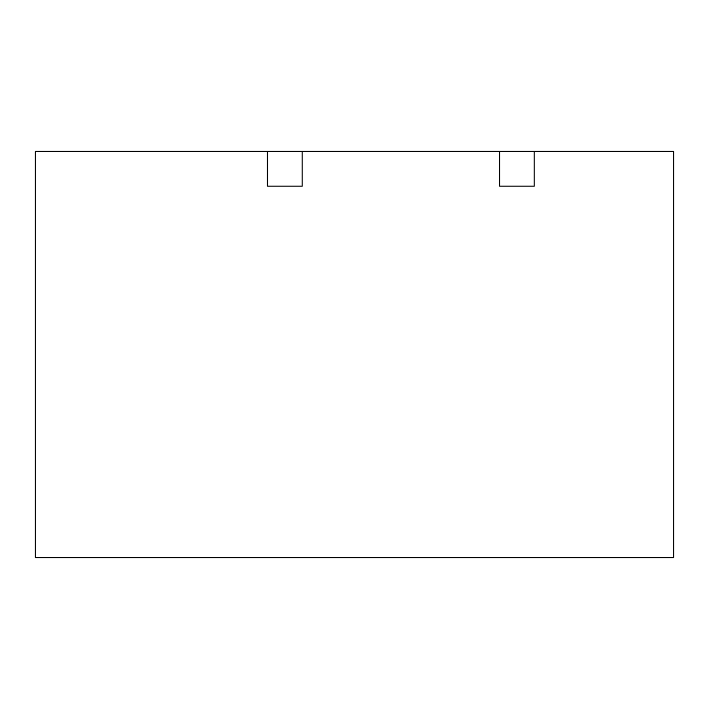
<?xml version="1.0" encoding="UTF-8"?>
<svg xmlns="http://www.w3.org/2000/svg" width="709" height="709" viewBox="0 0 709 709"><rect width="100%" height="100%" fill="white"/><g stroke="black" fill="none" stroke-linecap="round" stroke-linejoin="round"><path stroke-width="1.06" d="M534.329 151.469L534.329 186.272L499.526 186.272L499.526 151.469M302.291 151.469L302.291 186.272L267.488 186.272L267.488 151.469M673.55 151.469L35.45 151.469L35.45 557.531L673.55 557.531L673.55 151.469"/></g></svg>
